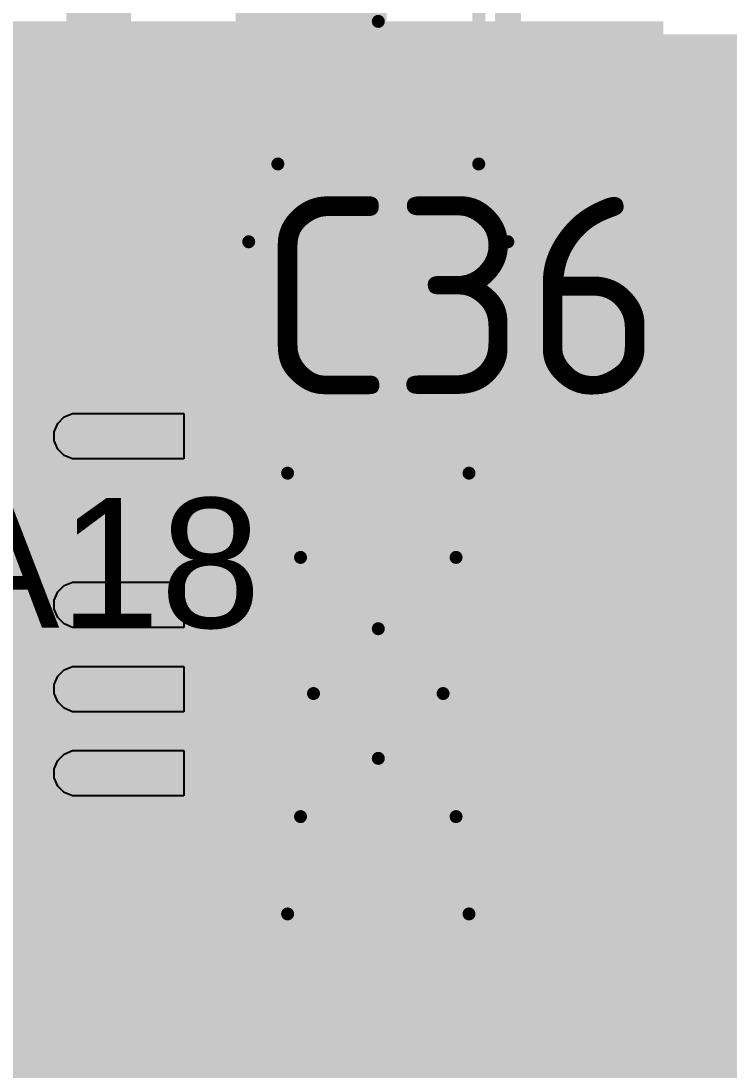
# Model space of a CAD drawing. Header units: inches. Extents: x 0 to 220, y 0 to 115.
# Drawn here: x 142.89 to 148.35, y 29.01 to 37.1 of the extents above; entities that cross this region are included whole.
import ezdxf

# ---------------------------------------------------------------- set-up
doc = ezdxf.new("R2010")
doc.units = ezdxf.units.IN
for name, color, linetype in [('Bottom Layer- Bottom', 5, 'Continuous'), ('Mechanical 13', 56, 'Continuous'), ('Mechanical 15', 56, 'Continuous'), ('Top 3D Body', 56, 'Continuous'), ('Top Assembly', 56, 'Continuous'), ('Top Courtyard', 56, 'Continuous'), ('Top Layer- Top', 1, 'Continuous'), ('Top Overlay- Top Silk', 2, 'Continuous'), ('Top Paste- Top Paste', 8, 'Continuous'), ('Top Solder- Top Mask', 216, 'Continuous')]:
    doc.layers.add(name, color=color, linetype=linetype)
doc.styles.add('Arial', font='', dxfattribs={"height": 0.2})
doc.styles.add('GOST type B', font='', dxfattribs={"height": 0.2})
doc.styles.get('Arial').set_extended_font_data('Arial')
doc.styles.get('GOST type B').set_extended_font_data('GOST type B')

# ---------------------------------------------------------------- blocks, each defined once
blk = doc.blocks.new('20_VQFN_52')
at = {"layer": 'Top Layer- Top'}
h = blk.add_hatch(color=1, dxfattribs=at)
edge = h.paths.add_edge_path()
edge.add_line((2.89999928, 1.12499902), (2.07499966, 1.12499902))
edge.add_arc((2.07499966, 1.29999994), 0.17500092, 180, 270, ccw=False)
edge.add_arc((2.07499966, 1.29999994), 0.17500092, 90, 180, ccw=False)
edge.add_line((2.07499966, 1.47500086), (2.89999928, 1.47500086))
edge.add_line((2.89999928, 1.47500086), (2.89999928, 1.12499902))
h = blk.add_hatch(color=7, dxfattribs=at)
edge = h.paths.add_edge_path()
edge.add_arc((2.39999774, 1.29999994), 0.15750032, 0, 360)
h = blk.add_hatch(color=1, dxfattribs=at)
edge = h.paths.add_edge_path()
edge.add_line((2.89999928, 0.47500032), (2.07499966, 0.47500032))
edge.add_arc((2.07499966, 0.65000124), 0.17500092, 180.0000000000001, 270, ccw=False)
edge.add_arc((2.074995324015527, 0.6500030360289737), 0.1749965840247437, 89.99858035165812, 180.0005880393647, ccw=False)
edge.add_line((2.07499966, 0.8249996199999998), (2.89999928, 0.8249996199999998))
edge.add_line((2.89999928, 0.8249996199999998), (2.89999928, 0.47500032))
h = blk.add_hatch(color=7, dxfattribs=at)
edge = h.paths.add_edge_path()
edge.add_arc((2.39999774, 0.65000124), 0.15750032, 0, 360)
h = blk.add_hatch(color=1, dxfattribs=at)
edge = h.paths.add_edge_path()
edge.add_line((2.89999928, -0.17500092), (2.07499966, -0.17500092))
edge.add_arc((2.07499966, 0), 0.17500092, 180, 270, ccw=False)
edge.add_arc((2.07499966, 0), 0.17500092, 90, 180, ccw=False)
edge.add_line((2.07499966, 0.17500092), (2.89999928, 0.17500092))
edge.add_line((2.89999928, 0.17500092), (2.89999928, -0.17500092))
h = blk.add_hatch(color=7, dxfattribs=at)
edge = h.paths.add_edge_path()
edge.add_arc((2.41805206, 0), 0.15750032, 0, 360)
h = blk.add_hatch(color=1, dxfattribs=at)
edge = h.paths.add_edge_path()
edge.add_line((2.89999928, -0.8249996199999998), (2.07499966, -0.8249996199999998))
edge.add_arc((2.075001456073475, -0.6499969038820222), 0.1750027161271943, 180.0014196423068, 269.99941196667055, ccw=False)
edge.add_arc((2.07499966, -0.65000124), 0.17500092, 90, 180, ccw=False)
edge.add_line((2.07499966, -0.47500032), (2.89999928, -0.47500032))
edge.add_line((2.89999928, -0.47500032), (2.89999928, -0.8249996199999998))
h = blk.add_hatch(color=7, dxfattribs=at)
edge = h.paths.add_edge_path()
edge.add_arc((2.40000028, -0.65000124), 0.15750032, 0, 360)
h = blk.add_hatch(color=1, dxfattribs=at)
edge = h.paths.add_edge_path()
edge.add_line((2.89999928, -1.47500086), (2.07499966, -1.47500086))
edge.add_arc((2.07499966, -1.29999994), 0.17500092, 180, 270, ccw=False)
edge.add_arc((2.07499966, -1.29999994), 0.17500092, 90, 180, ccw=False)
edge.add_line((2.07499966, -1.12499902), (2.89999928, -1.12499902))
edge.add_line((2.89999928, -1.12499902), (2.89999928, -1.47500086))
h = blk.add_hatch(color=7, dxfattribs=at)
edge = h.paths.add_edge_path()
edge.add_arc((2.41805206, -1.29999994), 0.15750032, 0, 360)
at = {"layer": 'Top Paste- Top Paste'}
h = blk.add_hatch(color=8, dxfattribs=at)
edge = h.paths.add_edge_path()
edge.add_line((2.8750006, 1.15000024), (2.07499966, 1.15000024))
edge.add_arc((2.07499966, 1.29999994), 0.1499997, 180, 270, ccw=False)
edge.add_arc((2.07499966, 1.29999994), 0.1499997, 90, 180, ccw=False)
edge.add_line((2.07499966, 1.44999964), (2.8750006, 1.44999964))
edge.add_line((2.8750006, 1.44999964), (2.8750006, 1.15000024))
h = blk.add_hatch(color=8, dxfattribs=at)
edge = h.paths.add_edge_path()
edge.add_line((2.8750006, 0.499999), (2.07499966, 0.499999))
edge.add_arc((2.074997863974734, 0.6499969040266516), 0.1499979040374041, 179.9983437570373, 270.0006860407037, ccw=False)
edge.add_arc((2.07499966, 0.65000124), 0.1499997, 90, 180, ccw=False)
edge.add_line((2.07499966, 0.8000009399999999), (2.8750006, 0.8000009399999999))
edge.add_line((2.8750006, 0.8000009399999999), (2.8750006, 0.499999))
h = blk.add_hatch(color=8, dxfattribs=at)
edge = h.paths.add_edge_path()
edge.add_line((2.8750006, -0.1499997), (2.07499966, -0.1499997))
edge.add_arc((2.07499966, 3.69618646800518e-17), 0.1499997, 180, 270, ccw=False)
edge.add_arc((2.07499966, -3.69618646800518e-17), 0.1499997, 90, 180, ccw=False)
edge.add_line((2.07499966, 0.1499997), (2.8750006, 0.1499997))
edge.add_line((2.8750006, 0.1499997), (2.8750006, -0.1499997))
h = blk.add_hatch(color=8, dxfattribs=at)
edge = h.paths.add_edge_path()
edge.add_line((2.8750006, -0.8000009399999999), (2.07499966, -0.8000009399999999))
edge.add_arc((2.07499966, -0.65000124), 0.1499997, 180, 270, ccw=False)
edge.add_arc((2.075003996129102, -0.6500030360771837), 0.1500040361398554, 90.00165623474822, 179.9993139675107, ccw=False)
edge.add_line((2.07499966, -0.499999), (2.8750006, -0.499999))
edge.add_line((2.8750006, -0.499999), (2.8750006, -0.8000009399999999))
h = blk.add_hatch(color=8, dxfattribs=at)
edge = h.paths.add_edge_path()
edge.add_line((2.8750006, -1.44999964), (2.07499966, -1.44999964))
edge.add_arc((2.07499966, -1.29999994), 0.1499997, 180, 270, ccw=False)
edge.add_arc((2.07499966, -1.29999994), 0.1499997, 90, 180, ccw=False)
edge.add_line((2.07499966, -1.15000024), (2.8750006, -1.15000024))
edge.add_line((2.8750006, -1.15000024), (2.8750006, -1.44999964))
at = {"layer": 'Top Solder- Top Mask'}
h = blk.add_hatch(color=7, dxfattribs=at)
edge = h.paths.add_edge_path()
edge.add_arc((2.39999774, 1.29999994), 0.15750032, 0, 360)
blk.add_hatch(color=216, dxfattribs=at).paths.add_polyline_path([(2.89999928, 0.47500032), (2.07499966, 0.47500032), (2.04018896, 0.47500032), (1.97586854, 0.5016423799999999), (1.9266408, 0.55087012), (1.89999874, 0.61519054), (1.89999874, 0.65000124), (1.89999874, 0.6848093999999999), (1.9266408, 0.74912982), (1.97586854, 0.7983575599999999), (2.04018896, 0.8250021599999999), (2.07499966, 0.8250021599999999), (2.07499966, 0.8249996199999998), (2.89999928, 0.8249996199999998)])
h = blk.add_hatch(color=7, dxfattribs=at)
edge = h.paths.add_edge_path()
edge.add_arc((2.39999774, 0.65000124), 0.15750032, 0, 360)
h = blk.add_hatch(color=7, dxfattribs=at)
edge = h.paths.add_edge_path()
edge.add_arc((2.41805206, 0), 0.15750032, 0, 360)
h = blk.add_hatch(color=7, dxfattribs=at)
edge = h.paths.add_edge_path()
edge.add_arc((2.40000028, -0.65000124), 0.15750032, 0, 360)
h = blk.add_hatch(color=7, dxfattribs=at)
edge = h.paths.add_edge_path()
edge.add_arc((2.41805206, -1.29999994), 0.15750032, 0, 360)
at = {"layer": 'Top 3D Body'}
for points in [[(-2.5750012, 2.5750012, 0.1999996, 0.1999996, 0), (2.5750012, 2.5750012, 0.1999996, 0.1999996, 0)], [(2.5750012, -2.5750012, 0.1999996, 0.1999996, 0), (2.5750012, 2.5750012, 0.1999996, 0.1999996, 0)], [(-2.5750012, -2.5750012, 0.1999996, 0.1999996, 0), (2.5750012, -2.5750012, 0.1999996, 0.1999996, 0)]]:
    blk.add_lwpolyline(points, format="xyseb", dxfattribs=at)
for points in [[(2.5250013, 2.5750012, 0.0999998, 0.0999998, 1), (2.6250011, 2.5750012, 0.0999998, 0.0999998, 1)], [(2.5250013, 2.5750012, 0.0999998, 0.0999998, 1), (2.6250011, 2.5750012, 0.0999998, 0.0999998, 1)], [(2.5250013, -2.5750012, 0.0999998, 0.0999998, 1), (2.6250011, -2.5750012, 0.0999998, 0.0999998, 1)], [(2.5250013, -2.5750012, 0.0999998, 0.0999998, 1), (2.6250011, -2.5750012, 0.0999998, 0.0999998, 1)]]:
    blk.add_lwpolyline(points, format="xyseb", close=True, dxfattribs=at)
at = {"layer": 'Top Assembly'}
for points in [[(-3.00000162, 3.00000162, 0.1999996, 0.1999996, 0), (3.00000162, 3.00000162, 0.1999996, 0.1999996, 0)], [(3.00000162, -3.00000162, 0.1999996, 0.1999996, 0), (3.00000162, 3.00000162, 0.1999996, 0.1999996, 0)], [(-3.00000162, -3.00000162, 0.1999996, 0.1999996, 0), (3.00000162, -3.00000162, 0.1999996, 0.1999996, 0)]]:
    blk.add_lwpolyline(points, format="xyseb", dxfattribs=at)
for points in [[(2.95000172, 3.00000162, 0.0999998, 0.0999998, 1), (3.05000152, 3.00000162, 0.0999998, 0.0999998, 1)], [(2.95000172, 3.00000162, 0.0999998, 0.0999998, 1), (3.05000152, 3.00000162, 0.0999998, 0.0999998, 1)], [(2.95000172, -3.00000162, 0.0999998, 0.0999998, 1), (3.05000152, -3.00000162, 0.0999998, 0.0999998, 1)], [(2.95000172, -3.00000162, 0.0999998, 0.0999998, 1), (3.05000152, -3.00000162, 0.0999998, 0.0999998, 1)]]:
    blk.add_lwpolyline(points, format="xyseb", close=True, dxfattribs=at)
at = {"layer": 'Top Courtyard'}
for points in [[(-3.00000162, 3.00000162, 0.1999996, 0.1999996, 0), (3.00000162, 3.00000162, 0.1999996, 0.1999996, 0)], [(3.00000162, -3.00000162, 0.1999996, 0.1999996, 0), (3.00000162, 3.00000162, 0.1999996, 0.1999996, 0)], [(-3.00000162, -3.00000162, 0.1999996, 0.1999996, 0), (3.00000162, -3.00000162, 0.1999996, 0.1999996, 0)]]:
    blk.add_lwpolyline(points, format="xyseb", dxfattribs=at)
for points in [[(2.95000172, 3.00000162, 0.0999998, 0.0999998, 1), (3.05000152, 3.00000162, 0.0999998, 0.0999998, 1)], [(2.95000172, 3.00000162, 0.0999998, 0.0999998, 1), (3.05000152, 3.00000162, 0.0999998, 0.0999998, 1)], [(2.95000172, -3.00000162, 0.0999998, 0.0999998, 1), (3.05000152, -3.00000162, 0.0999998, 0.0999998, 1)], [(2.95000172, -3.00000162, 0.0999998, 0.0999998, 1), (3.05000152, -3.00000162, 0.0999998, 0.0999998, 1)]]:
    blk.add_lwpolyline(points, format="xyseb", close=True, dxfattribs=at)
at = {"layer": 'Top Overlay- Top Silk'}
for points in [[(1.85000138, 2.5750012, 0.1999996, 0.1999996, 0), (2.5750012, 2.5750012, 0.1999996, 0.1999996, 0)], [(2.5750012, 1.85000138, 0.1999996, 0.1999996, 0), (2.5750012, 2.5750012, 0.1999996, 0.1999996, 0)], [(2.5750012, -2.5750012, 0.1999996, 0.1999996, 0), (2.5750012, -1.85000138, 0.1999996, 0.1999996, 0)], [(1.85000138, -2.5750012, 0.1999996, 0.1999996, 0), (2.5750012, -2.5750012, 0.1999996, 0.1999996, 0)]]:
    blk.add_lwpolyline(points, format="xyseb", dxfattribs=at)
for points in [[(1.80000148, 2.5750012, 0.0999998, 0.0999998, 1), (1.90000128, 2.5750012, 0.0999998, 0.0999998, 1)], [(2.5250013, 2.5750012, 0.0999998, 0.0999998, 1), (2.6250011, 2.5750012, 0.0999998, 0.0999998, 1)], [(2.5250013, 2.5750012, 0.0999998, 0.0999998, 1), (2.6250011, 2.5750012, 0.0999998, 0.0999998, 1)], [(2.5250013, 1.85000138, 0.0999998, 0.0999998, 1), (2.6250011, 1.85000138, 0.0999998, 0.0999998, 1)], [(2.5250013, -1.85000138, 0.0999998, 0.0999998, 1), (2.6250011, -1.85000138, 0.0999998, 0.0999998, 1)], [(1.80000148, -2.5750012, 0.0999998, 0.0999998, 1), (1.90000128, -2.5750012, 0.0999998, 0.0999998, 1)], [(2.5250013, -2.5750012, 0.0999998, 0.0999998, 1), (2.6250011, -2.5750012, 0.0999998, 0.0999998, 1)], [(2.5250013, -2.5750012, 0.0999998, 0.0999998, 1), (2.6250011, -2.5750012, 0.0999998, 0.0999998, 1)]]:
    blk.add_lwpolyline(points, format="xyseb", close=True, dxfattribs=at)
at = {"layer": 'Top Solder- Top Mask'}
for p, q in [((1.97586854, 1.44835626), (2.04018896, 1.47500086)), ((2.04018896, 1.47500086), (2.07499966, 1.47500086)), ((2.07499966, 1.47500086), (2.07499966, 1.47500086)), ((2.07499966, 1.47500086), (2.89999928, 1.47500086)), ((2.89999928, 1.47500086), (2.89999928, 1.12499902)), ((1.89999874, 1.3348081), (1.9266408, 1.39912852)), ((1.9266408, 1.39912852), (1.97586854, 1.44835626)), ((1.89999874, 1.29999994), (1.89999874, 1.3348081)), ((1.89999874, 1.26518924), (1.89999874, 1.29999994)), ((1.9266408, 1.20086882), (1.89999874, 1.26518924)), ((1.97586854, 1.15164108), (1.9266408, 1.20086882)), ((2.04018896, 1.12499902), (1.97586854, 1.15164108)), ((2.07499966, 1.12499902), (2.04018896, 1.12499902)), ((2.89999928, 1.12499902), (2.07499966, 1.12499902)), ((1.97586854, 0.14835632), (2.04018896, 0.17500092)), ((2.04018896, 0.17500092), (2.07499966, 0.17500092)), ((2.07499966, 0.17500092), (2.07499966, 0.17500092)), ((2.07499966, 0.17500092), (2.89999928, 0.17500092)), ((2.89999928, 0.17500092), (2.89999928, -0.17500092)), ((1.89999874, 0.03480816), (1.9266408, 0.09912858)), ((1.9266408, 0.09912858), (1.97586854, 0.14835632)), ((1.89999874, 0), (1.89999874, 0.03480816)), ((1.89999874, -0.0348107), (1.89999874, 0)), ((1.9266408, -0.09913112), (1.89999874, -0.0348107)), ((1.97586854, -0.14835886), (1.9266408, -0.09913112)), ((2.04018896, -0.17500092), (1.97586854, -0.14835886)), ((2.07499966, -0.17500092), (2.04018896, -0.17500092)), ((2.89999928, -0.17500092), (2.07499966, -0.17500092)), ((1.97586854, -0.50164492), (2.04018896, -0.47500032)), ((2.04018896, -0.47500032), (2.07499966, -0.47500032)), ((2.07499966, -0.47500032), (2.07499966, -0.47500032)), ((2.07499966, -0.47500032), (2.89999928, -0.47500032)), ((2.89999928, -0.47500032), (2.89999928, -0.8249996199999998)), ((1.89999874, -0.61519308), (1.9266408, -0.5508726599999999)), ((1.9266408, -0.5508726599999999), (1.97586854, -0.50164492)), ((1.89999874, -0.65000124), (1.89999874, -0.61519308)), ((1.89999874, -0.68481194), (1.89999874, -0.65000124)), ((1.9266408, -0.7491323599999999), (1.89999874, -0.68481194)), ((1.97586854, -0.7983601), (1.9266408, -0.7491323599999999)), ((2.04018896, -0.8250021599999999), (1.97586854, -0.7983601)), ((2.07499966, -0.8250021599999999), (2.04018896, -0.8250021599999999)), ((2.89999928, -0.8249996199999998), (2.07499966, -0.8250021599999999)), ((1.97586854, -1.15164362), (2.04018896, -1.12499902)), ((2.04018896, -1.12499902), (2.07499966, -1.12499902)), ((2.07499966, -1.12499902), (2.07499966, -1.12499902)), ((2.07499966, -1.12499902), (2.89999928, -1.12499902)), ((2.89999928, -1.12499902), (2.89999928, -1.47500086)), ((1.89999874, -1.26519178), (1.9266408, -1.20087136)), ((1.9266408, -1.20087136), (1.97586854, -1.15164362)), ((1.89999874, -1.29999994), (1.89999874, -1.26519178)), ((1.89999874, -1.33481064), (1.89999874, -1.29999994)), ((1.9266408, -1.39913106), (1.89999874, -1.33481064)), ((1.97586854, -1.4483588), (1.9266408, -1.39913106)), ((2.04018896, -1.47500086), (1.97586854, -1.4483588)), ((2.07499966, -1.47500086), (2.04018896, -1.47500086)), ((2.89999928, -1.47500086), (2.07499966, -1.47500086))]:
    blk.add_line(p, q, dxfattribs=at)
at = {"layer": 'Top Assembly', "style": 'Arial'}
blk.add_text('DA18', height=1.00000054, dxfattribs=at).set_placement((0, -0.17714976))
blk = doc.blocks.new('CAP__0805_178')
at = {"layer": 'Top Layer- Top'}
for points in [[(-1.50000081, -0.62500002), (-1.50000081, 0.62500002), (-0.5000002699999999, 0.62500002), (-0.50000027, -0.62500002)], [(0.5000002699999999, -0.62500002), (0.50000027, 0.62500002), (1.50000081, 0.62500002), (1.50000081, -0.62500002)]]:
    blk.add_hatch(color=7, dxfattribs=at).paths.add_polyline_path(points)
at = {"layer": 'Top Paste- Top Paste'}
for points in [[(-1.50000081, -0.62500002), (-1.50000081, 0.62500002), (-0.5000002699999999, 0.62500002), (-0.50000027, -0.62500002)], [(0.5000002699999999, -0.62500002), (0.50000027, 0.62500002), (1.50000081, 0.62500002), (1.50000081, -0.62500002)]]:
    blk.add_hatch(color=7, dxfattribs=at).paths.add_polyline_path(points)
at = {"layer": 'Top Solder- Top Mask'}
for points in [[(-1.60160081, -0.72660002), (-1.60160081, 0.72660002), (-0.3984002699999999, 0.72660002), (-0.3984002700000001, -0.72660002)], [(0.3984002699999999, -0.72660002), (0.3984002700000001, 0.72660002), (1.60160081, 0.72660002), (1.60160081, -0.72660002)]]:
    blk.add_hatch(color=7, dxfattribs=at).paths.add_polyline_path(points)
at = {"layer": 'Mechanical 13'}
for points in [[(-0.94918784, 0.5999987999999999, 0.0999998, 0.0999998, 0), (-0.94918784, -0.5999987999999999, 0.0999998, 0.0999998, 0)], [(-0.94918784, 0.5999987999999999, 0.0999998, 0.0999998, 0), (1.05000044, 0.5999987999999999, 0.0999998, 0.0999998, 0)], [(1.05000044, 0.5999987999999999, 0.0999998, 0.0999998, 0), (1.05000044, -0.5999987999999999, 0.0999998, 0.0999998, 0)], [(-0.94918784, -0.5999987999999999, 0.0999998, 0.0999998, 0), (1.05000044, -0.5999987999999999, 0.0999998, 0.0999998, 0)]]:
    blk.add_lwpolyline(points, format="xyseb", dxfattribs=at)
for points in [[(-0.97418652, 0.5999987999999999, 0.0499999, 0.0499999, 1), (-0.92418916, 0.5999987999999999, 0.0499999, 0.0499999, 1)], [(-0.97418652, 0.5999987999999999, 0.0499999, 0.0499999, 1), (-0.92418916, 0.5999987999999999, 0.0499999, 0.0499999, 1)], [(1.02500176, 0.5999987999999999, 0.0499999, 0.0499999, 1), (1.07499912, 0.5999987999999999, 0.0499999, 0.0499999, 1)], [(1.02500176, 0.5999987999999999, 0.0499999, 0.0499999, 1), (1.07499912, 0.5999987999999999, 0.0499999, 0.0499999, 1)], [(-0.97418652, -0.5999987999999999, 0.0499999, 0.0499999, 1), (-0.92418916, -0.5999987999999999, 0.0499999, 0.0499999, 1)], [(-0.97418652, -0.5999987999999999, 0.0499999, 0.0499999, 1), (-0.92418916, -0.5999987999999999, 0.0499999, 0.0499999, 1)], [(1.02500176, -0.5999987999999999, 0.0499999, 0.0499999, 1), (1.07499912, -0.5999987999999999, 0.0499999, 0.0499999, 1)], [(1.02500176, -0.5999987999999999, 0.0499999, 0.0499999, 1), (1.07499912, -0.5999987999999999, 0.0499999, 0.0499999, 1)]]:
    blk.add_lwpolyline(points, format="xyseb", close=True, dxfattribs=at)
at = {"layer": 'Mechanical 15'}
for points in [[(-1.69999914, 0.7000011399999999, 0.0999998, 0.0999998, 0), (1.69999914, 0.7000011399999999, 0.0999998, 0.0999998, 0)], [(-1.69999914, 0.7000011399999999, 0.0999998, 0.0999998, 0), (-1.69999914, -0.7000011399999999, 0.0999998, 0.0999998, 0)], [(1.69999914, 0.7000011399999999, 0.0999998, 0.0999998, 0), (1.69999914, -0.7000011399999999, 0.0999998, 0.0999998, 0)], [(0, 0.499999, 0.0999998, 0.0999998, 0), (0, -0.499999, 0.0999998, 0.0999998, 0)], [(-0.499999, 0, 0.0999998, 0.0999998, 0), (0.50000154, 0, 0.0999998, 0.0999998, 0)], [(-1.69999914, -0.7000011399999999, 0.0999998, 0.0999998, 0), (1.69999914, -0.7000011399999999, 0.0999998, 0.0999998, 0)]]:
    blk.add_lwpolyline(points, format="xyseb", dxfattribs=at)
for points in [[(-1.72499782, 0.7000011399999999, 0.0499999, 0.0499999, 1), (-1.67500046, 0.7000011399999999, 0.0499999, 0.0499999, 1)], [(-1.72499782, 0.7000011399999999, 0.0499999, 0.0499999, 1), (-1.67500046, 0.7000011399999999, 0.0499999, 0.0499999, 1)], [(1.67500046, 0.7000011399999999, 0.0499999, 0.0499999, 1), (1.72499782, 0.7000011399999999, 0.0499999, 0.0499999, 1)], [(1.67500046, 0.7000011399999999, 0.0499999, 0.0499999, 1), (1.72499782, 0.7000011399999999, 0.0499999, 0.0499999, 1)], [(-0.02499868, 0.499999, 0.0499999, 0.0499999, 1), (0.02499868, 0.499999, 0.0499999, 0.0499999, 1)], [(-0.5249976799999999, 0, 0.0499999, 0.0499999, 1), (-0.47500032, 0, 0.0499999, 0.0499999, 1)], [(0.47500286, 0, 0.0499999, 0.0499999, 1), (0.52500022, 0, 0.0499999, 0.0499999, 1)], [(-0.02499868, -0.499999, 0.0499999, 0.0499999, 1), (0.02499868, -0.499999, 0.0499999, 0.0499999, 1)], [(-1.72499782, -0.7000011399999999, 0.0499999, 0.0499999, 1), (-1.67500046, -0.7000011399999999, 0.0499999, 0.0499999, 1)], [(-1.72499782, -0.7000011399999999, 0.0499999, 0.0499999, 1), (-1.67500046, -0.7000011399999999, 0.0499999, 0.0499999, 1)], [(1.67500046, -0.7000011399999999, 0.0499999, 0.0499999, 1), (1.72499782, -0.7000011399999999, 0.0499999, 0.0499999, 1)], [(1.67500046, -0.7000011399999999, 0.0499999, 0.0499999, 1), (1.72499782, -0.7000011399999999, 0.0499999, 0.0499999, 1)]]:
    blk.add_lwpolyline(points, format="xyseb", close=True, dxfattribs=at)
at = {"layer": 'Top Overlay- Top Silk'}
for points in [[(-1.69999914, 0.8249996199999998, 0.1999996, 0.1999996, 0), (-1.69999914, -0.8249996199999998, 0.1999996, 0.1999996, 0)], [(-1.69999914, 0.8249996199999998, 0.1999996, 0.1999996, 0), (1.69999914, 0.8249996199999998, 0.1999996, 0.1999996, 0)], [(1.69999914, 0.8249996199999998, 0.1999996, 0.1999996, 0), (1.69999914, -0.8249996199999998, 0.1999996, 0.1999996, 0)], [(-1.69999914, -0.8249996199999998, 0.1999996, 0.1999996, 0), (1.69999914, -0.8249996199999998, 0.1999996, 0.1999996, 0)]]:
    blk.add_lwpolyline(points, format="xyseb", dxfattribs=at)
for points in [[(-1.74999904, 0.8249996199999998, 0.0999998, 0.0999998, 1), (-1.64999924, 0.8249996199999998, 0.0999998, 0.0999998, 1)], [(-1.74999904, 0.8249996199999998, 0.0999998, 0.0999998, 1), (-1.64999924, 0.8249996199999998, 0.0999998, 0.0999998, 1)], [(1.64999924, 0.8249996199999998, 0.0999998, 0.0999998, 1), (1.74999904, 0.8249996199999998, 0.0999998, 0.0999998, 1)], [(1.64999924, 0.8249996199999998, 0.0999998, 0.0999998, 1), (1.74999904, 0.8249996199999998, 0.0999998, 0.0999998, 1)], [(-1.74999904, -0.8249996199999998, 0.0999998, 0.0999998, 1), (-1.64999924, -0.8249996199999998, 0.0999998, 0.0999998, 1)], [(-1.74999904, -0.8249996199999998, 0.0999998, 0.0999998, 1), (-1.64999924, -0.8249996199999998, 0.0999998, 0.0999998, 1)], [(1.64999924, -0.8249996199999998, 0.0999998, 0.0999998, 1), (1.74999904, -0.8249996199999998, 0.0999998, 0.0999998, 1)], [(1.64999924, -0.8249996199999998, 0.0999998, 0.0999998, 1), (1.74999904, -0.8249996199999998, 0.0999998, 0.0999998, 1)]]:
    blk.add_lwpolyline(points, format="xyseb", close=True, dxfattribs=at)
blk = doc.blocks.new('CAP__1206_180')
at = {"layer": 'Top Layer- Top'}
for points in [[(-1.99999219, -0.80000475), (-1.99999219, 0.7999945899999997), (-0.9999916500000001, 0.7999945900000001), (-0.9999916499999998, -0.8000047499999998)], [(0.9999916500000001, -0.7999945900000001), (0.9999916499999998, 0.8000047499999998), (1.99999219, 0.80000475), (1.99999219, -0.7999945899999997)]]:
    blk.add_hatch(color=7, dxfattribs=at).paths.add_polyline_path(points)
at = {"layer": 'Top Paste- Top Paste'}
for points in [[(-1.99999219, -0.80000475), (-1.99999219, 0.7999945899999997), (-0.9999916500000001, 0.7999945900000001), (-0.9999916499999998, -0.8000047499999998)], [(0.9999916500000001, -0.7999945900000001), (0.9999916499999998, 0.8000047499999998), (1.99999219, 0.80000475), (1.99999219, -0.7999945899999997)]]:
    blk.add_hatch(color=7, dxfattribs=at).paths.add_polyline_path(points)
at = {"layer": 'Top Solder- Top Mask'}
for points in [[(-2.10159219, -0.9016047500000002), (-2.10159219, 0.9015945899999999), (-0.8983916500000001, 0.90159459), (-0.8983916499999998, -0.9016047499999997)], [(0.8983916500000001, -0.90159459), (0.8983916499999998, 0.9016047499999997), (2.10159219, 0.9016047500000002), (2.10159219, -0.9015945899999999)]]:
    blk.add_hatch(color=7, dxfattribs=at).paths.add_polyline_path(points)
at = {"layer": 'Mechanical 13'}
for points in [[(-1.60000442, -0.77499972, 0.0999998, 0.0999998, 0), (-1.5999968, 0.77499972, 0.0999998, 0.0999998, 0)], [(1.60000188, 0.77499718, 0.0999998, 0.0999998, 0), (-1.5999968, 0.77499972, 0.0999998, 0.0999998, 0)], [(1.59999426, -0.77499972, 0.0999998, 0.0999998, 0), (1.60000188, 0.77499718, 0.0999998, 0.0999998, 0)], [(1.59999426, -0.77499972, 0.0999998, 0.0999998, 0), (-1.60000442, -0.77499972, 0.0999998, 0.0999998, 0)]]:
    blk.add_lwpolyline(points, format="xyseb", dxfattribs=at)
for points in [[(-1.62499548, 0.77499972, 0.0499999, 0.0499999, 1), (-1.57499812, 0.77499972, 0.0499999, 0.0499999, 1)], [(-1.62499548, 0.77499972, 0.0499999, 0.0499999, 1), (-1.57499812, 0.77499972, 0.0499999, 0.0499999, 1)], [(1.5750032, 0.77499718, 0.0499999, 0.0499999, 1), (1.62500056, 0.77499718, 0.0499999, 0.0499999, 1)], [(1.5750032, 0.77499718, 0.0499999, 0.0499999, 1), (1.62500056, 0.77499718, 0.0499999, 0.0499999, 1)], [(-1.6250031, -0.77499972, 0.0499999, 0.0499999, 1), (-1.57500574, -0.77499972, 0.0499999, 0.0499999, 1)], [(-1.6250031, -0.77499972, 0.0499999, 0.0499999, 1), (-1.57500574, -0.77499972, 0.0499999, 0.0499999, 1)], [(1.57499558, -0.77499972, 0.0499999, 0.0499999, 1), (1.62499294, -0.77499972, 0.0499999, 0.0499999, 1)], [(1.57499558, -0.77499972, 0.0499999, 0.0499999, 1), (1.62499294, -0.77499972, 0.0499999, 0.0499999, 1)]]:
    blk.add_lwpolyline(points, format="xyseb", close=True, dxfattribs=at)
at = {"layer": 'Mechanical 15'}
for points in [[(-2.20000068, -1.00000054, 0.0999998, 0.0999998, 0), (-2.19999814, 0.999998, 0.0999998, 0.0999998, 0)], [(-2.19999814, 0.999998, 0.0999998, 0.0999998, 0), (2.20000068, 1.00000054, 0.0999998, 0.0999998, 0)], [(2.19999814, -0.999998, 0.0999998, 0.0999998, 0), (2.20000068, 1.00000054, 0.0999998, 0.0999998, 0)], [(0, -0.49999646, 0.0999998, 0.0999998, 0), (2.54e-06, 0.49999646, 0.0999998, 0.0999998, 0)], [(0.49999646, 0, 0.0999998, 0.0999998, 0), (-0.49999646, 2.54e-06, 0.0999998, 0.0999998, 0)], [(-2.20000068, -1.00000054, 0.0999998, 0.0999998, 0), (2.19999814, -0.999998, 0.0999998, 0.0999998, 0)]]:
    blk.add_lwpolyline(points, format="xyseb", dxfattribs=at)
for points in [[(-2.22499682, 0.999998, 0.0499999, 0.0499999, 1), (-2.17499946, 0.999998, 0.0499999, 0.0499999, 1)], [(-2.22499682, 0.999998, 0.0499999, 0.0499999, 1), (-2.17499946, 0.999998, 0.0499999, 0.0499999, 1)], [(2.175002, 1.00000054, 0.0499999, 0.0499999, 1), (2.22499936, 1.00000054, 0.0499999, 0.0499999, 1)], [(2.175002, 1.00000054, 0.0499999, 0.0499999, 1), (2.22499936, 1.00000054, 0.0499999, 0.0499999, 1)], [(-0.02499614, 0.49999646, 0.0499999, 0.0499999, 1), (0.02500122, 0.49999646, 0.0499999, 0.0499999, 1)], [(-0.5249951399999999, 2.54e-06, 0.0499999, 0.0499999, 1), (-0.47499778, 2.54e-06, 0.0499999, 0.0499999, 1)], [(0.47499778, 0, 0.0499999, 0.0499999, 1), (0.5249951399999999, 0, 0.0499999, 0.0499999, 1)], [(-0.02499868, -0.49999646, 0.0499999, 0.0499999, 1), (0.02499868, -0.49999646, 0.0499999, 0.0499999, 1)], [(-2.22499936, -1.00000054, 0.0499999, 0.0499999, 1), (-2.175002, -1.00000054, 0.0499999, 0.0499999, 1)], [(-2.22499936, -1.00000054, 0.0499999, 0.0499999, 1), (-2.175002, -1.00000054, 0.0499999, 0.0499999, 1)], [(2.17499946, -0.999998, 0.0499999, 0.0499999, 1), (2.22499682, -0.999998, 0.0499999, 0.0499999, 1)], [(2.17499946, -0.999998, 0.0499999, 0.0499999, 1), (2.22499682, -0.999998, 0.0499999, 0.0499999, 1)]]:
    blk.add_lwpolyline(points, format="xyseb", close=True, dxfattribs=at)
at = {"layer": 'Top Overlay- Top Silk'}
for points in [[(-2.20000068, -1.00000054, 0.1999996, 0.1999996, 0), (-2.19999814, 0.999998, 0.1999996, 0.1999996, 0)], [(-2.19999814, 0.999998, 0.1999996, 0.1999996, 0), (2.20000068, 1.00000054, 0.1999996, 0.1999996, 0)], [(2.19999814, -0.999998, 0.1999996, 0.1999996, 0), (2.20000068, 1.00000054, 0.1999996, 0.1999996, 0)], [(-2.20000068, -1.00000054, 0.1999996, 0.1999996, 0), (2.19999814, -0.999998, 0.1999996, 0.1999996, 0)]]:
    blk.add_lwpolyline(points, format="xyseb", dxfattribs=at)
for points in [[(-2.24999804, 0.999998, 0.0999998, 0.0999998, 1), (-2.14999824, 0.999998, 0.0999998, 0.0999998, 1)], [(-2.24999804, 0.999998, 0.0999998, 0.0999998, 1), (-2.14999824, 0.999998, 0.0999998, 0.0999998, 1)], [(2.15000078, 1.00000054, 0.0999998, 0.0999998, 1), (2.25000058, 1.00000054, 0.0999998, 0.0999998, 1)], [(2.15000078, 1.00000054, 0.0999998, 0.0999998, 1), (2.25000058, 1.00000054, 0.0999998, 0.0999998, 1)], [(-2.25000058, -1.00000054, 0.0999998, 0.0999998, 1), (-2.15000078, -1.00000054, 0.0999998, 0.0999998, 1)], [(-2.25000058, -1.00000054, 0.0999998, 0.0999998, 1), (-2.15000078, -1.00000054, 0.0999998, 0.0999998, 1)], [(2.14999824, -0.999998, 0.0999998, 0.0999998, 1), (2.24999804, -0.999998, 0.0999998, 0.0999998, 1)], [(2.14999824, -0.999998, 0.0999998, 0.0999998, 1), (2.24999804, -0.999998, 0.0999998, 0.0999998, 1)]]:
    blk.add_lwpolyline(points, format="xyseb", close=True, dxfattribs=at)

msp = doc.modelspace()

# ---------------------------------------------------------------- hatches: boundary and pattern name
at = {"layer": 'Bottom Layer- Bottom'}
msp.add_hatch(color=7, dxfattribs=at).paths.add_polyline_path([(135.50000078, 27.50000088), (159.4999985, 27.50000088), (159.4999985, 36.99999712), (135.50000078, 36.99999712)])
at = {"layer": 'Top Layer- Top'}
for color, points in [(1, [(147.84273962, 33.72500239999999), (147.84273962, 37.10000708), (142.36773914, 37.10000708), (142.36773914, 34.51733762), (142.3595959, 34.50919438), (142.36878816, 34.50000212), (143.14273886, 34.50000212), (143.14273886, 33.86519516), (143.28293162, 33.72500239999999)]), (7, [(143.31773724, 31.4750069), (142.5601416, 31.4750069), (142.5601416, 31.12500506), (143.31773724, 31.12500506)])]:
    msp.add_hatch(color=color, dxfattribs=at).paths.add_polyline_path(points)

# ---------------------------------------------------------------- linework, layer by layer
at = {"layer": 'Bottom Layer- Bottom'}
for points in [[(145.2060596, 36.53600007999999, 1.00000054, 1.00000054, 0), (145.2060596, 37.60606397999999, 1.00000054, 1.00000054, 0)], [(145.2500016, 30.00000096, 1.49999954, 1.49999954, 0), (147.49999964, 32.249999, 1.49999954, 1.49999954, 0)], [(86.2500053, 30.00000096, 1.49999954, 1.49999954, 0), (145.2500016, 30.00000096, 1.49999954, 1.49999954, 0)]]:
    msp.add_lwpolyline(points, format="xyseb", dxfattribs=at)
for points in [[(144.9560601, 36.53600007999999, 0.499999, 0.499999, 1), (145.4560591, 36.53600007999999, 0.499999, 0.499999, 1)], [(147.12499912, 32.249999, 0.7499985, 0.7499985, 1), (147.87500016, 32.249999, 0.7499985, 0.7499985, 1)], [(144.87500108, 30.00000096, 0.7499985, 0.7499985, 1), (145.62500212, 30.00000096, 0.7499985, 0.7499985, 1)], [(144.87500108, 30.00000096, 0.7499985, 0.7499985, 1), (145.62500212, 30.00000096, 0.7499985, 0.7499985, 1)]]:
    msp.add_lwpolyline(points, format="xyseb", close=True, dxfattribs=at)
at = {"layer": 'Top Layer- Top'}
for points in [[(143.48523754, 35.80867108, 0.499999, 0.499999, 0), (143.48523754, 38.38278328, 0.499999, 0.499999, 0)], [(146.09925568, 35.3257485, 0.2999994, 0.2999994, 0), (147.80018446, 33.62481972, 0.2999994, 0.2999994, 0)], [(147.80018446, 33.37629596, 0.2999994, 0.2999994, 0), (147.80018446, 33.62481972, 0.2999994, 0.2999994, 0)], [(146.43507924, 32.01119074, 0.2999994, 0.2999994, 0), (147.80018446, 33.37629596, 0.2999994, 0.2999994, 0)], [(143.64273786, 33.25000462, 0.254, 0.254, 0), (145.3079263, 33.25000462, 0.254, 0.254, 0)], [(145.3079263, 33.25000462, 0.254, 0.254, 0), (145.64273894, 32.91519198, 0.254, 0.254, 0)], [(143.66079218, 32.60000338, 0.2999994, 0.2999994, 0), (143.66365984, 32.59713572, 0.2999994, 0.2999994, 0)], [(143.66365984, 32.59713572, 0.2999994, 0.2999994, 0), (144.26445366, 32.59713572, 0.2999994, 0.2999994, 0)], [(144.26445366, 32.59713572, 0.2999994, 0.2999994, 0), (144.85039864, 32.01119074, 0.2999994, 0.2999994, 0)], [(144.85039864, 32.01119074, 0.2999994, 0.2999994, 0), (146.43507924, 32.01119074, 0.2999994, 0.2999994, 0)], [(143.66079218, 31.30000344, 0.254, 0.254, 0), (144.04560472, 30.9151909, 0.254, 0.254, 0)], [(144.04560472, 30.9151909, 0.254, 0.254, 0), (145.64273894, 30.9151909, 0.254, 0.254, 0)]]:
    msp.add_lwpolyline(points, format="xyseb", dxfattribs=at)
for points in [[(143.36023906, 35.80867108, 0.2499995, 0.2499995, 1), (143.61023602, 35.80867108, 0.2499995, 0.2499995, 1)], [(146.0242571, 35.3257485, 0.1499997, 0.1499997, 1), (146.17425426, 35.3257485, 0.1499997, 0.1499997, 1)], [(147.72518588, 33.62481972, 0.1499997, 0.1499997, 1), (147.87518304, 33.62481972, 0.1499997, 0.1499997, 1)], [(147.72518588, 33.62481972, 0.1499997, 0.1499997, 1), (147.87518304, 33.62481972, 0.1499997, 0.1499997, 1)], [(147.72518588, 33.37629596, 0.1499997, 0.1499997, 1), (147.87518304, 33.37629596, 0.1499997, 0.1499997, 1)], [(147.72518588, 33.37629596, 0.1499997, 0.1499997, 1), (147.87518304, 33.37629596, 0.1499997, 0.1499997, 1)], [(143.57923786, 33.25000462, 0.127, 0.127, 1), (143.70623786, 33.25000462, 0.127, 0.127, 1)], [(145.2444263, 33.25000462, 0.127, 0.127, 1), (145.3714263, 33.25000462, 0.127, 0.127, 1)], [(145.2444263, 33.25000462, 0.127, 0.127, 1), (145.3714263, 33.25000462, 0.127, 0.127, 1)], [(145.57923894, 32.91519198, 0.127, 0.127, 1), (145.70623894, 32.91519198, 0.127, 0.127, 1)], [(143.5857936, 32.60000338, 0.1499997, 0.1499997, 1), (143.73579076, 32.60000338, 0.1499997, 0.1499997, 1)], [(143.58866126, 32.59713572, 0.1499997, 0.1499997, 1), (143.73865842, 32.59713572, 0.1499997, 0.1499997, 1)], [(143.58866126, 32.59713572, 0.1499997, 0.1499997, 1), (143.73865842, 32.59713572, 0.1499997, 0.1499997, 1)], [(144.18945508, 32.59713572, 0.1499997, 0.1499997, 1), (144.33945224, 32.59713572, 0.1499997, 0.1499997, 1)], [(144.18945508, 32.59713572, 0.1499997, 0.1499997, 1), (144.33945224, 32.59713572, 0.1499997, 0.1499997, 1)], [(144.77540006, 32.01119074, 0.1499997, 0.1499997, 1), (144.92539722, 32.01119074, 0.1499997, 0.1499997, 1)], [(144.77540006, 32.01119074, 0.1499997, 0.1499997, 1), (144.92539722, 32.01119074, 0.1499997, 0.1499997, 1)], [(146.36008066, 32.01119074, 0.1499997, 0.1499997, 1), (146.51007782, 32.01119074, 0.1499997, 0.1499997, 1)], [(146.36008066, 32.01119074, 0.1499997, 0.1499997, 1), (146.51007782, 32.01119074, 0.1499997, 0.1499997, 1)], [(143.59729218, 31.30000344, 0.127, 0.127, 1), (143.72429218, 31.30000344, 0.127, 0.127, 1)], [(143.98210472, 30.9151909, 0.127, 0.127, 1), (144.10910472, 30.9151909, 0.127, 0.127, 1)], [(143.98210472, 30.9151909, 0.127, 0.127, 1), (144.10910472, 30.9151909, 0.127, 0.127, 1)], [(145.57923894, 30.9151909, 0.127, 0.127, 1), (145.70623894, 30.9151909, 0.127, 0.127, 1)]]:
    msp.add_lwpolyline(points, format="xyseb", close=True, dxfattribs=at)

# ---------------------------------------------------------------- block references
for name, p, rotation in [('CAP__1206_180', (145.64273894, 37.60000354), 270), ('CAP__0805_178', (145.64273894, 31.91519144), 90)]:
    msp.add_blockref(name, p, dxfattribs=dict(rotation=rotation))
msp.add_blockref('20_VQFN_52', (141.24274012, 32.60000338))

# ---------------------------------------------------------------- texts
at = {"layer": 'Top Overlay- Top Silk', "style": 'GOST type B'}
for s, height, p in [('C36', 1.524, (144.71139968, 34.22139968)), ('+12V', 2.50000008, (138.54274044, 26.80000482))]:
    msp.add_text(s, height=height, dxfattribs=at).set_placement(p)

doc.saveas('drawing.dxf')
